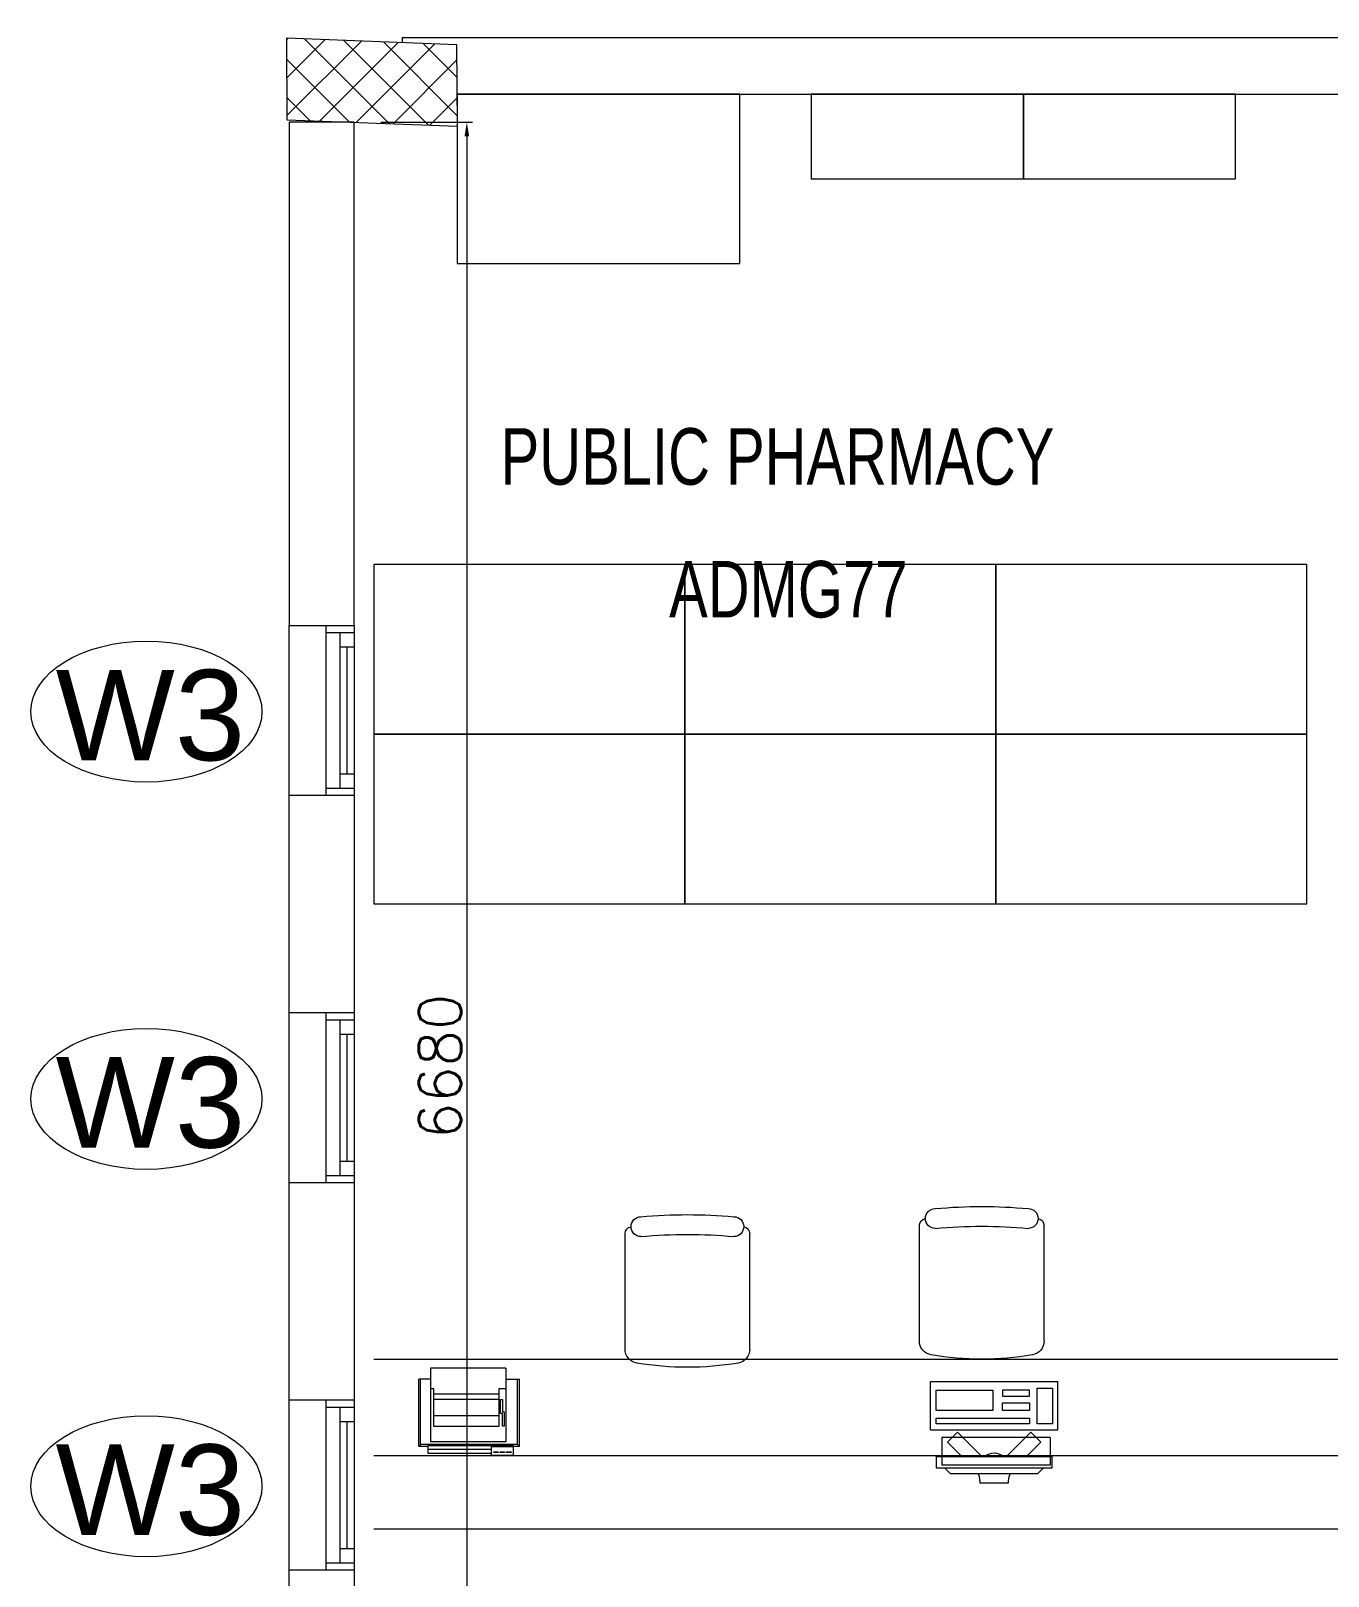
# Model space of a CAD drawing. Header units: millimetres. Extents: x -2143172 to 5255, y -610845 to 279739.
# Drawn here: x -1184647 to -1180059, y -578160 to -572695 of the extents above; entities that cross this region are included whole.
import ezdxf

# ---------------------------------------------------------------- set-up
doc = ezdxf.new("R2010")
doc.units = ezdxf.units.MM
doc.header["$LTSCALE"] = 30
doc.linetypes.add('HIDDEN', pattern=[9.525, 6.35, -3.175])
doc.layers.get('0').update_dxf_attribs({"lineweight": 5})
doc.layers.get('Defpoints').update_dxf_attribs({"lineweight": 5})
for name, color, linetype, lineweight in [('72_EGR_BASE_TEXT', 7, 'Continuous', 5), ('Al Window tag', 5, 'Continuous', 5), ('Aluminum', 7, 'Continuous', 5), ('C-HYDR-CTCH', 6, 'Continuous', 5), ('dims.', 152, 'Continuous', 5), ('Hatch', 252, 'Continuous', 5), ('LOADING', 163, 'Continuous', 5), ('Structure', 20, 'Continuous', 5), ('Walls', 32, 'Continuous', 5)]:
    doc.layers.add(name, color=color, linetype=linetype, lineweight=lineweight)
doc.styles.add('SIMPLEX', font='SIMPLEX.shx', dxfattribs={"height": 150})
doc.styles.add('TTLB-A0-JeddahDP$0$swis721', font='swiss.ttf')
doc.styles.add('X3G_ENTITY_258862', font='swisscl.ttf', dxfattribs={"height": 200})
doc.styles.add('X3G_ENTITY_9ECA', font='swisscl.ttf', dxfattribs={"height": 0.2})
doc.dimstyles.new('Buk', dxfattribs={"dimtxt": 150, "dimasz": 50, "dimexe": 20, "dimexo": 25, "dimgap": 20, "dimtad": 1, "dimdec": 0, "dimrnd": 5, "dimdsep": 46, "dimtxsty": 'SIMPLEX', "dimcen": 0, "dimdle": 20, "dimclrd": 256, "dimclre": 256, "dimclrt": 256, "dimadec": 0, "dimazin": 0, "dimtfac": 0.0075, "dimtdec": 0, "dimtmove": 1, "dimatfit": 2, "dimldrblk": 'ARCHTICK', "dimfxl": 1, "dimtolj": 1, "dimtzin": 0, "dimlwd": -1, "dimlwe": -1, "dimarcsym": 0})

# ---------------------------------------------------------------- blocks, each defined once
blk = doc.blocks.new('*D536')
at = {"layer": 'Defpoints', "color": 0, "transparency": 16777216}
for p in [(-1183434, -573018.1), (-1183434, -579697.3), (-1183105.3, -579697.3)]:
    blk.add_point(p, dxfattribs=at)
at = {"layer": 'dims.', "linetype": 'Continuous', "transparency": 16777216}
for p, q in [((-1183409, -573018.1), (-1183085.3, -573018.1)), ((-1183409, -579697.3), (-1183085.3, -579697.3))]:
    blk.add_line(p, q, dxfattribs=at)
at = {"layer": 'dims.', "transparency": 16777216}
blk.add_line((-1183105.3, -573068.1), (-1183105.3, -579647.3), dxfattribs=at)
for points in [[(-1183113.6, -573068.1), (-1183097, -573068.1), (-1183105.3, -573018.1)], [(-1183113.6, -579647.3), (-1183097, -579647.3), (-1183105.3, -579697.3)]]:
    blk.add_solid(points, dxfattribs=at)
at = {"layer": 'dims.', "transparency": 16777216, "insert": (-1183200.3, -576357.7), "char_height": 150, "attachment_point": 5, "rotation": 90, "style": 'SIMPLEX'}
blk.add_mtext('\\A1;6680', dxfattribs=at)
blk = doc.blocks.new('_ArchTick')
at = {"color": 0, "linetype": 'ByBlock', "const_width": 0.15}
blk.add_lwpolyline([(-0.5, -0.5), (0.5, 0.5)], dxfattribs=at)
blk = doc.blocks.new('A$C47696aed')
at = {"layer": 'Hatch'}
h = blk.add_hatch(dxfattribs=at)
h.set_pattern_fill('ANSI37', color=256, scale=30)
h.paths.add_polyline_path([(50952.7, 21917.9), (50348.7, 21909.7), (50352.6, 21621.3), (50956.6, 21629.5)])
h.paths.add_polyline_path([(43791.9, 21910.1), (43208.4, 21904.7), (43188.5, 21613.3), (43772, 21618.7)])
h.paths.add_polyline_path([(29414.9, 21902.8), (28815.8, 21898.7), (28810.1, 21605.6), (29409.2, 21609.7)])
h.paths.add_polyline_path([(36600.2, 21904.9), (35999, 21897.4), (35990.7, 21611.8), (36591.9, 21619.3)])
h.paths.add_polyline_path([(22195.7, 21912), (21589.3, 21890.2), (21603.8, 21597.6), (22210.2, 21619.5)])
h.paths.add_polyline_path([(15459.1, 21901.7), (14237.2, 21925.6), (14230.7, 21629.5), (15452.7, 21605.5)])
h.paths.add_polyline_path([(15473.2, 14701.6), (14258.2, 14685.8), (14244.7, 14393.4), (15459.7, 14409.1)])
h.paths.add_polyline_path([(15447.1, 7508.4), (14244, 7492.4), (14238.3, 7199.4), (15441.4, 7215.3)])
h.paths.add_polyline_path([(15465.6, 309.7), (14269, 298.3), (14271.8, 3.8), (15468.5, 15.2)])
h.paths.add_polyline_path([(7830.6, 311.8), (7227.1, 308.1), (7237.7, 22.6), (7841.3, 26.3)])
h.paths.add_polyline_path([(7815.2, 7509.8), (7218.4, 7511.4), (7218.2, 7210.2), (7815.1, 7208.6)])
h.paths.add_polyline_path([(7825.1, 14699.4), (7205.8, 14700.6), (7195.2, 14397.6), (7814.5, 14396.4)])
h.paths.add_polyline_path([(7801.7, 21878.7), (7201.1, 21893.2), (7197.5, 21603.6), (7798.1, 21589.1)])
h.paths.add_polyline_path([(602.6, 21876.9), (0, 21899.6), (1.9, 21611.2), (604.5, 21588.5)])
h.paths.add_polyline_path([(610.4, 7498.6), (8.3, 7491.6), (11.7, 7200), (613.7, 7206.9)])
h.paths.add_polyline_path([(627.9, 303.9), (29.5, 302.9), (34.3, 2.3), (632.7, 3.3)])
h.paths.add_polyline_path([(22214.6, 317.2), (21608.9, 304.3), (21614.6, 3.1), (22220.3, 16)])
h.paths.add_polyline_path([(22208.1, 7509.7), (21613.7, 7492.1), (21615.8, 7195.5), (22210.2, 7213.1)])
h.paths.add_polyline_path([(22199.3, 14717.7), (21600.4, 14710), (21604.4, 14409.9), (22203.4, 14417.6)])
h.paths.add_polyline_path([(29399.7, 14702.4), (28797.7, 14707.1), (28802, 14415), (29403.9, 14410.3)])
h.paths.add_polyline_path([(29403.4, 7519.8), (28799.6, 7502.2), (28813, 7202.1), (29413.1, 7223.2)])
h.paths.add_polyline_path([(29419.5, 303.8), (28815.7, 310.4), (28813.3, 24.7), (29417.2, 18.1)])
h.paths.add_polyline_path([(36618, 314.2), (36020.7, 299.7), (36029.7, 0), (36627, 14.6)])
h.paths.add_polyline_path([(36610.7, 7502.6), (36009.5, 7504.5), (36010.6, 7207.3), (36611.9, 7205.4)])
h.paths.add_polyline_path([(36574.3, 14706.4), (35993.4, 14711.1), (36013.1, 14421.3), (36594, 14416.6)])
h.paths.add_polyline_path([(43777.6, 14705.7), (43180, 14719.4), (43182, 14427.5), (43779.6, 14413.8)])
h.paths.add_polyline_path([(43778.6, 7507.1), (43210.2, 7499.5), (43212, 7205.4), (43780.5, 7213)])
h.paths.add_polyline_path([(43815.7, 310), (43210.4, 307.3), (43211.8, 2.8), (43817, 5.4)])
h.paths.add_polyline_path([(50989.9, 309.5), (50401.9, 325.5), (50388.7, 18.3), (50976.7, 2.3)])
h.paths.add_polyline_path([(50974.1, 7508.9), (50370.9, 7510), (50368.9, 7213.4), (50972.2, 7212.3)])
at = {"layer": 'C-HYDR-CTCH', "color": 4, "flags": 128}
blk.add_lwpolyline([(1.9, 21611.2), (604.5, 21588.5), (602.6, 21876.9), (0, 21899.6), (1.9, 21611.2)], dxfattribs=at)
blk = doc.blocks.new('A$C35C12A28')
at = {"layer": 'Al Window tag'}
blk.add_ellipse((-504.6, -4.5, -0.1), major_axis=(408.6, 0), ratio=0.610025, dxfattribs=at)
at = {"layer": 'Al Window tag', "insert": (-826, 143.3, -0.1), "char_height": 320, "attachment_point": 1, "style": 'TTLB-A0-JeddahDP$0$swis721'}
blk.add_mtext_dynamic_manual_height_columns('W3', width=1569.457, gutter_width=9406.5, heights=[480.3], dxfattribs=at)
blk = doc.blocks.new('GF21021-P')
for p, q in [((-0.2207, 0.4756), (-0.2207, 0.0675)), ((0.2205, 0.4756), (0.2205, 0.0675))]:
    blk.add_line(p, q)
for centre, radius, start, end in [((-0.1707, 0.4756), 0.05, 99.6329, 180), ((-0.0001, -0.5295), 1.0695, 80.3671, 99.6329), ((0.1705, 0.4756), 0.05, 0, 80.3671), ((-0.1957, 0.0675), 0.025, 180, 261.4721), ((-0.1643, 0.0425), 0.0351, 90, 270), ((0, 1.8467), 1.7767, 264.6946, 275.3053), ((0.1641, 0.0425), 0.0351, 270, 90), ((0.1955, 0.0675), 0.025, 278.5279, 0), ((0, 1.8314), 1.8314, 264.8532, 275.147)]:
    blk.add_arc(centre, radius, start, end)
blk = doc.blocks.new('ITPPLT2C-P')
at = {"color": 0}
for p, q in [((0, 0), (0, -0.2262)), ((0.0252, 0), (0, 0)), ((0.0139, 0), (0.0139, -0.2262)), ((0.0252, 0), (0.0139, 0)), ((0.0229, 0.0318), (0.2618, 0.0318)), ((0.0304, 0.0256), (0.0229, 0.0318)), ((0.0229, 0), (0.0229, 0.0318)), ((0.0252, -0.2262), (0.0252, 0)), ((0.0304, -0.3182), (0.0304, 0.0256)), ((0.0304, 0.0256), (0.2618, 0.0256)), ((0.2618, -0.0096), (0.2618, 0.0318)), ((0.0401, -0.2769), (0.0401, -0.0096)), ((0.3, -0.0096), (0.0401, -0.0096)), ((0.0939, -0.2515), (0.0939, -0.0222)), ((0.0939, -0.0222), (0.2274, -0.0222)), ((0.1321, -0.2515), (0.1321, -0.0222)), ((0.1894, -0.2515), (0.1894, -0.0222)), ((0.2082, -0.2515), (0.2082, -0.0222)), ((0.2274, -0.0222), (0.2274, -0.0096)), ((0.3, -0.2769), (0.3, -0.0096)), ((-0.0091, -0.2262), (0.0267, -0.2262)), ((-0.0091, -0.3023), (-0.0091, -0.2262)), ((-0.0087, -0.2262), (0.0236, -0.2262)), ((-0.0087, -0.3023), (-0.0087, -0.2262)), ((0, -0.2262), (0.0252, -0.2262)), ((0.0023, -0.2495), (0.0023, -0.2334)), ((0.0023, -0.2334), (0.0045, -0.2334)), ((0.0045, -0.2495), (0.0023, -0.2495)), ((0.0023, -0.2721), (0.0023, -0.2562)), ((0.0023, -0.2562), (0.0045, -0.2562)), ((0.0045, -0.2721), (0.0023, -0.2721)), ((0.0045, -0.2334), (0.0045, -0.2495)), ((0.0045, -0.2562), (0.0045, -0.2721)), ((0.0139, -0.2262), (0.0252, -0.2262)), ((0.0236, -0.2262), (0.0236, -0.3023)), ((0.0267, -0.2262), (0.0267, -0.3023)), ((0.2274, -0.2515), (0.0939, -0.2515)), ((0.0947, -0.2701), (0.0947, -0.2641)), ((0.0947, -0.2641), (0.1395, -0.2641)), ((0.1457, -0.2701), (0.0947, -0.2701)), ((0.1395, -0.2575), (0.19, -0.2575)), ((0.1395, -0.2641), (0.1395, -0.2575)), ((0.19, -0.2641), (0.1457, -0.2641)), ((0.1457, -0.2641), (0.1457, -0.2701)), ((0.19, -0.2575), (0.19, -0.2641)), ((0.2274, -0.2769), (0.2274, -0.2515)), ((0.0267, -0.3023), (-0.0091, -0.3023)), ((0.0236, -0.3023), (-0.0087, -0.3023)), ((0.0023, -0.295), (0.0023, -0.2793)), ((0.0023, -0.2793), (0.0045, -0.2793)), ((0.0045, -0.295), (0.0023, -0.295)), ((0.0045, -0.2793), (0.0045, -0.295)), ((0.0229, -0.3246), (0.0229, -0.3023)), ((0.0304, -0.3182), (0.0229, -0.3246)), ((0.0229, -0.3246), (0.2618, -0.3246)), ((0.0304, -0.3182), (0.2618, -0.3182)), ((0.3, -0.2769), (0.0401, -0.2769)), ((0.2618, -0.2769), (0.2618, -0.3246))]:
    blk.add_line(p, q, dxfattribs=at)
blk = doc.blocks.new('ITCWLS1-P')
for p, q in [((-0.17, 0.45), (-0.17, 0)), ((-0.17, 0.45), (0, 0.45)), ((0, 0.45), (0, 0)), ((-0.3251, 0.38, 0), (-0.3051, 0.4, 0)), ((-0.2651, 0.43, 0), (-0.3051, 0.43, 0)), ((-0.3051, 0.43, 0), (-0.3051, 0.02, 0)), ((-0.2651, 0.43, 0), (-0.2651, 0.02, 0)), ((-0.1496, 0.4305), (-0.1291, 0.4305)), ((-0.1291, 0.4305), (-0.1291, 0.4089)), ((-0.3251, 0.38, 0), (-0.3251, 0.07, 0)), ((-0.3251, 0.07, 0), (-0.3051, 0.05, 0)), ((-0.3051, 0.02, 0), (-0.2651, 0.02, 0)), ((-0.17, 0), (0, 0))]:
    blk.add_line(p, q)
at = {"color": 8, "linetype": 'HIDDEN'}
for p, q in [((-0.197, 0.4094), (-0.295, 0.4094)), ((-0.295, 0.0264), (-0.295, 0.4094)), ((-0.197, 0.0264), (-0.197, 0.4094)), ((-0.197, 0.0264), (-0.295, 0.0264))]:
    blk.add_line(p, q, dxfattribs=at)
at = {"color": 1, "extrusion": (2.48281e-10, 3.18408e-10, -1)}
for p, q in [((-0.2651, 0.3395), (-0.2144, 0.3902)), ((-0.1791, 0.3548), (-0.2144, 0.3902)), ((-0.2651, 0.2688), (-0.1791, 0.3548))]:
    blk.add_line(p, q, dxfattribs=at)
at = {"color": 1}
for p, q in [((-0.3503, 0.275), (-0.3596, 0.275)), ((-0.3596, 0.175), (-0.3596, 0.275)), ((-0.3503, 0.175), (-0.3596, 0.175))]:
    blk.add_line(p, q, dxfattribs=at)
at = {"color": 1, "extrusion": (2.48281e-10, -3.18408e-10, -1)}
for p, q in [((-0.2651, 0.1812), (-0.1791, 0.0952)), ((-0.2651, 0.1105), (-0.2144, 0.0598)), ((-0.1791, 0.0952), (-0.2144, 0.0598))]:
    blk.add_line(p, q, dxfattribs=at)
blk.add_lwpolyline([(-0.1291, 0.4089), (-0.1291, 0.1), (-0.1496, 0.1), (-0.1496, 0.4305)])
for points in [[(-0.1019, 0.4305), (-0.0304, 0.4305), (-0.0304, 0.2294), (-0.1019, 0.2294)], [(-0.1019, 0.1954), (-0.0747, 0.1954), (-0.0747, 0.1), (-0.1019, 0.1)], [(-0.0304, 0.1954), (-0.0508, 0.1954), (-0.0508, 0.1), (-0.0304, 0.1)], [(-0.1496, 0.0727), (-0.0236, 0.0727), (-0.0236, 0.0182), (-0.1496, 0.0182)]]:
    blk.add_lwpolyline(points, close=True)
at = {"color": 250, "linetype": 'Continuous'}
for points in [[(-0.1496, 0.1), (-0.1496, 0.1), (-0.1496, 0.1), (-0.1496, 0.1), (-0.1496, 0.1), (-0.1496, 0.1), (-0.1496, 0.1), (-0.1496, 0.1), (-0.1496, 0.1)], [(-0.1496, 0.1), (-0.1496, 0.1), (-0.1496, 0.1), (-0.1496, 0.1), (-0.1496, 0.1), (-0.1496, 0.1), (-0.1496, 0.1), (-0.1496, 0.1), (-0.1496, 0.1), (-0.1496, 0.1), (-0.1496, 0.1), (-0.1496, 0.1), (-0.1496, 0.1), (-0.1496, 0.1), (-0.1496, 0.1), (-0.1496, 0.1), (-0.1496, 0.1), (-0.1496, 0.1)], [(-0.1496, 0.1), (-0.1496, 0.1), (-0.1496, 0.1), (-0.1496, 0.1), (-0.1496, 0.1), (-0.1496, 0.1), (-0.1496, 0.1), (-0.1496, 0.1), (-0.1496, 0.1), (-0.1496, 0.1)], [(-0.1496, 0.1), (-0.1496, 0.1), (-0.1496, 0.1), (-0.1496, 0.1), (-0.1496, 0.1), (-0.1496, 0.1), (-0.1496, 0.1)], [(-0.1496, 0.1), (-0.1496, 0.1), (-0.1496, 0.1), (-0.1496, 0.1), (-0.1496, 0.1), (-0.1496, 0.1), (-0.1496, 0.1), (-0.1496, 0.1), (-0.1496, 0.1), (-0.1496, 0.1)], [(-0.1496, 0.1), (-0.1496, 0.1), (-0.1496, 0.1), (-0.1496, 0.1), (-0.1496, 0.1), (-0.1496, 0.1), (-0.1496, 0.1), (-0.1496, 0.1), (-0.1496, 0.1), (-0.1496, 0.1), (-0.1496, 0.1), (-0.1496, 0.1), (-0.1496, 0.1), (-0.1496, 0.1), (-0.1496, 0.1)], [(-0.1496, 0.1), (-0.1496, 0.1), (-0.1496, 0.1), (-0.1496, 0.1), (-0.1496, 0.1), (-0.1496, 0.1), (-0.1496, 0.1), (-0.1496, 0.1), (-0.1496, 0.1), (-0.1496, 0.1)], [(-0.1496, 0.1), (-0.1496, 0.1), (-0.1496, 0.1), (-0.1496, 0.1), (-0.1496, 0.1), (-0.1496, 0.1), (-0.1496, 0.1), (-0.1496, 0.1), (-0.1496, 0.1), (-0.1496, 0.1)], [(-0.1496, 0.1), (-0.1496, 0.1), (-0.1496, 0.1), (-0.1496, 0.1), (-0.1496, 0.1), (-0.1496, 0.1), (-0.1496, 0.1), (-0.1496, 0.1), (-0.1496, 0.1), (-0.1496, 0.1), (-0.1496, 0.1), (-0.1496, 0.1), (-0.1496, 0.1), (-0.1496, 0.1), (-0.1496, 0.1), (-0.1496, 0.1), (-0.1496, 0.1), (-0.1496, 0.1), (-0.1496, 0.1), (-0.1496, 0.1), (-0.1496, 0.1), (-0.1496, 0.1), (-0.1496, 0.1), (-0.1496, 0.1), (-0.1496, 0.1), (-0.1496, 0.1), (-0.1496, 0.1), (-0.1496, 0.1), (-0.1496, 0.1), (-0.1496, 0.1), (-0.1496, 0.1), (-0.1496, 0.1), (-0.1496, 0.1), (-0.1496, 0.1), (-0.1496, 0.1), (-0.1496, 0.1), (-0.1496, 0.1), (-0.1496, 0.1), (-0.1496, 0.1), (-0.1496, 0.1), (-0.1496, 0.1), (-0.1496, 0.1), (-0.1496, 0.1), (-0.1496, 0.1), (-0.1496, 0.1), (-0.1496, 0.1), (-0.1496, 0.1), (-0.1496, 0.1), (-0.1496, 0.1), (-0.1496, 0.1), (-0.1496, 0.1), (-0.1496, 0.1), (-0.1496, 0.1), (-0.1496, 0.1)], [(-0.1496, 0.1), (-0.1496, 0.1), (-0.1496, 0.1), (-0.1496, 0.1), (-0.1496, 0.1), (-0.1496, 0.1), (-0.1496, 0.1), (-0.1496, 0.1), (-0.1496, 0.1), (-0.1496, 0.1), (-0.1496, 0.1), (-0.1496, 0.1), (-0.1496, 0.1), (-0.1496, 0.1), (-0.1496, 0.1), (-0.1496, 0.1), (-0.1496, 0.1), (-0.1496, 0.1), (-0.1496, 0.1), (-0.1496, 0.1), (-0.1496, 0.1), (-0.1496, 0.1), (-0.1496, 0.1), (-0.1496, 0.1), (-0.1496, 0.1), (-0.1496, 0.1), (-0.1496, 0.1), (-0.1496, 0.1), (-0.1496, 0.1), (-0.1496, 0.1), (-0.1496, 0.1), (-0.1496, 0.1), (-0.1496, 0.1), (-0.1496, 0.1), (-0.1496, 0.1), (-0.1496, 0.1), (-0.1496, 0.1), (-0.1496, 0.1), (-0.1496, 0.1), (-0.1496, 0.1), (-0.1496, 0.1), (-0.1496, 0.1), (-0.1496, 0.1), (-0.1496, 0.1), (-0.1496, 0.1), (-0.1496, 0.1), (-0.1496, 0.1), (-0.1496, 0.1), (-0.1496, 0.1), (-0.1496, 0.1), (-0.1496, 0.1), (-0.1496, 0.1), (-0.1496, 0.1), (-0.1496, 0.1), (-0.1496, 0.1), (-0.1496, 0.1), (-0.1496, 0.1), (-0.1496, 0.1), (-0.1496, 0.1), (-0.1496, 0.1), (-0.1496, 0.1), (-0.1496, 0.1), (-0.1496, 0.1), (-0.1496, 0.1), (-0.1496, 0.1), (-0.1496, 0.1), (-0.1496, 0.1), (-0.1496, 0.1), (-0.1496, 0.1), (-0.1496, 0.1), (-0.1496, 0.1), (-0.1496, 0.1), (-0.1496, 0.1), (-0.1496, 0.1), (-0.1496, 0.1), (-0.1496, 0.1), (-0.1496, 0.1), (-0.1496, 0.1), (-0.1496, 0.1), (-0.1496, 0.1), (-0.1496, 0.1), (-0.1496, 0.1), (-0.1496, 0.1), (-0.1496, 0.1), (-0.1496, 0.1), (-0.1496, 0.1), (-0.1496, 0.1), (-0.1496, 0.1), (-0.1496, 0.1)], [(-0.1496, 0.1), (-0.1496, 0.1), (-0.1496, 0.1), (-0.1496, 0.1), (-0.1496, 0.1), (-0.1496, 0.1), (-0.1496, 0.1), (-0.1496, 0.1), (-0.1496, 0.1), (-0.1496, 0.1), (-0.1496, 0.1), (-0.1496, 0.1)], [(-0.1496, 0.1), (-0.1496, 0.1), (-0.1496, 0.1), (-0.1496, 0.1), (-0.1496, 0.1), (-0.1496, 0.1), (-0.1496, 0.1)], [(-0.1496, 0.1), (-0.1496, 0.1), (-0.1496, 0.1), (-0.1496, 0.1), (-0.1496, 0.1), (-0.1496, 0.1), (-0.1496, 0.1), (-0.1496, 0.1), (-0.1496, 0.1), (-0.1496, 0.1), (-0.1496, 0.1), (-0.1496, 0.1), (-0.1496, 0.1), (-0.1496, 0.1), (-0.1496, 0.1), (-0.1496, 0.1), (-0.1496, 0.1)], [(-0.1496, 0.1), (-0.1496, 0.1), (-0.1496, 0.1), (-0.1496, 0.1), (-0.1496, 0.1), (-0.1496, 0.1), (-0.1496, 0.1), (-0.1496, 0.1), (-0.1496, 0.1), (-0.1496, 0.1), (-0.1496, 0.1), (-0.1496, 0.1), (-0.1496, 0.1), (-0.1496, 0.1), (-0.1496, 0.1), (-0.1496, 0.1), (-0.1496, 0.1), (-0.1496, 0.1), (-0.1496, 0.1), (-0.1496, 0.1), (-0.1496, 0.1), (-0.1496, 0.1), (-0.1496, 0.1), (-0.1496, 0.1), (-0.1496, 0.1), (-0.1496, 0.1), (-0.1496, 0.1), (-0.1496, 0.1), (-0.1496, 0.1), (-0.1496, 0.1), (-0.1496, 0.1), (-0.1496, 0.1), (-0.1496, 0.1), (-0.1496, 0.1), (-0.1496, 0.1), (-0.1496, 0.1), (-0.1496, 0.1), (-0.1496, 0.1), (-0.1496, 0.1), (-0.1496, 0.1), (-0.1496, 0.1), (-0.1496, 0.1), (-0.1496, 0.1), (-0.1496, 0.1), (-0.1496, 0.1), (-0.1496, 0.1), (-0.1496, 0.1), (-0.1496, 0.1), (-0.1496, 0.1), (-0.1496, 0.1), (-0.1496, 0.1), (-0.1496, 0.1), (-0.1496, 0.1), (-0.1496, 0.1), (-0.1496, 0.1), (-0.1496, 0.1), (-0.1496, 0.1), (-0.1496, 0.1), (-0.1496, 0.1), (-0.1496, 0.1), (-0.1496, 0.1), (-0.1496, 0.1), (-0.1496, 0.1), (-0.1496, 0.1), (-0.1496, 0.1), (-0.1496, 0.1), (-0.1496, 0.1), (-0.1496, 0.1), (-0.1496, 0.1), (-0.1496, 0.1), (-0.1496, 0.1), (-0.1496, 0.1), (-0.1496, 0.1), (-0.1496, 0.1), (-0.1496, 0.1), (-0.1496, 0.1), (-0.1496, 0.1), (-0.1496, 0.1), (-0.1496, 0.1), (-0.1496, 0.1), (-0.1496, 0.1), (-0.1496, 0.1), (-0.1496, 0.1), (-0.1496, 0.1), (-0.1496, 0.1), (-0.1496, 0.1), (-0.1496, 0.1), (-0.1496, 0.1), (-0.1496, 0.1), (-0.1496, 0.1), (-0.1496, 0.1), (-0.1496, 0.1), (-0.1496, 0.1), (-0.1496, 0.1), (-0.1496, 0.1), (-0.1496, 0.1), (-0.1496, 0.1), (-0.1496, 0.1), (-0.1496, 0.1), (-0.1496, 0.1), (-0.1496, 0.1), (-0.1496, 0.1), (-0.1496, 0.1), (-0.1496, 0.1), (-0.1496, 0.1), (-0.1496, 0.1), (-0.1496, 0.1), (-0.1496, 0.1), (-0.1496, 0.1), (-0.1496, 0.1), (-0.1496, 0.1)], [(-0.1496, 0.1), (-0.1496, 0.1), (-0.1496, 0.1), (-0.1496, 0.1), (-0.1496, 0.1), (-0.1496, 0.1), (-0.1496, 0.1), (-0.1496, 0.1)]]:
    blk.add_lwpolyline(points, dxfattribs=at)
for points in [[(-0.1496, 0.1), (-0.1496, 0.1), (-0.1496, 0.1), (-0.1496, 0.1), (-0.1496, 0.1), (-0.1496, 0.1), (-0.1496, 0.1), (-0.1496, 0.1), (-0.1496, 0.1), (-0.1496, 0.1), (-0.1496, 0.1), (-0.1496, 0.1), (-0.1496, 0.1), (-0.1496, 0.1), (-0.1496, 0.1), (-0.1496, 0.1), (-0.1496, 0.1), (-0.1496, 0.1), (-0.1496, 0.1), (-0.1496, 0.1), (-0.1496, 0.1), (-0.1496, 0.1), (-0.1496, 0.1), (-0.1496, 0.1), (-0.1496, 0.1), (-0.1496, 0.1), (-0.1496, 0.1), (-0.1496, 0.1), (-0.1496, 0.1), (-0.1496, 0.1), (-0.1496, 0.1), (-0.1496, 0.1), (-0.1496, 0.1), (-0.1496, 0.1), (-0.1496, 0.1), (-0.1496, 0.1), (-0.1496, 0.1), (-0.1496, 0.1), (-0.1496, 0.1), (-0.1496, 0.1), (-0.1496, 0.1), (-0.1496, 0.1), (-0.1496, 0.1), (-0.1496, 0.1), (-0.1496, 0.1), (-0.1496, 0.1), (-0.1496, 0.1), (-0.1496, 0.1), (-0.1496, 0.1), (-0.1496, 0.1), (-0.1496, 0.1), (-0.1496, 0.1), (-0.1496, 0.1), (-0.1496, 0.1), (-0.1496, 0.1), (-0.1496, 0.1), (-0.1496, 0.1), (-0.1496, 0.1), (-0.1496, 0.1), (-0.1496, 0.1), (-0.1496, 0.1), (-0.1496, 0.1), (-0.1496, 0.1), (-0.1496, 0.1), (-0.1496, 0.1), (-0.1496, 0.1), (-0.1496, 0.1), (-0.1496, 0.1), (-0.1496, 0.1), (-0.1496, 0.1), (-0.1496, 0.1), (-0.1496, 0.1), (-0.1496, 0.1), (-0.1496, 0.1), (-0.1496, 0.1), (-0.1496, 0.1), (-0.1496, 0.1), (-0.1496, 0.1), (-0.1496, 0.1), (-0.1496, 0.1), (-0.1496, 0.1), (-0.1496, 0.1), (-0.1496, 0.1), (-0.1496, 0.1), (-0.1496, 0.1), (-0.1496, 0.1), (-0.1496, 0.1), (-0.1496, 0.1), (-0.1496, 0.1), (-0.1496, 0.1), (-0.1496, 0.1), (-0.1496, 0.1), (-0.1496, 0.1), (-0.1496, 0.1), (-0.1496, 0.1), (-0.1496, 0.1), (-0.1496, 0.1), (-0.1496, 0.1), (-0.1496, 0.1), (-0.1496, 0.1), (-0.1496, 0.1), (-0.1496, 0.1), (-0.1496, 0.1), (-0.1496, 0.1), (-0.1496, 0.1), (-0.1496, 0.1), (-0.1496, 0.1), (-0.1496, 0.1), (-0.1496, 0.1), (-0.1496, 0.1), (-0.1496, 0.1), (-0.1496, 0.1), (-0.1496, 0.1), (-0.1496, 0.1), (-0.1496, 0.1), (-0.1496, 0.1), (-0.1496, 0.1), (-0.1496, 0.1), (-0.1496, 0.1), (-0.1496, 0.1), (-0.1496, 0.1), (-0.1496, 0.1), (-0.1496, 0.1), (-0.1496, 0.1), (-0.1496, 0.1), (-0.1496, 0.1), (-0.1496, 0.1), (-0.1496, 0.1), (-0.1496, 0.1), (-0.1496, 0.1), (-0.1496, 0.1), (-0.1496, 0.1), (-0.1496, 0.1), (-0.1496, 0.1), (-0.1496, 0.1), (-0.1496, 0.1), (-0.1496, 0.1), (-0.1496, 0.1), (-0.1496, 0.1), (-0.1496, 0.1), (-0.1496, 0.1), (-0.1496, 0.1), (-0.1496, 0.1), (-0.1496, 0.1), (-0.1496, 0.1), (-0.1496, 0.1), (-0.1496, 0.1), (-0.1496, 0.1), (-0.1496, 0.1), (-0.1496, 0.1), (-0.1496, 0.1), (-0.1496, 0.1), (-0.1496, 0.1), (-0.1496, 0.1), (-0.1496, 0.1), (-0.1496, 0.1), (-0.1496, 0.1), (-0.1496, 0.1), (-0.1496, 0.1), (-0.1496, 0.1), (-0.1496, 0.1), (-0.1496, 0.1), (-0.1496, 0.1), (-0.1496, 0.1), (-0.1496, 0.1), (-0.1496, 0.1), (-0.1496, 0.1), (-0.1496, 0.1), (-0.1496, 0.1), (-0.1496, 0.1), (-0.1496, 0.1), (-0.1496, 0.1), (-0.1496, 0.1), (-0.1496, 0.1), (-0.1496, 0.1), (-0.1496, 0.1), (-0.1496, 0.1), (-0.1496, 0.1), (-0.1496, 0.1), (-0.1496, 0.1), (-0.1496, 0.1), (-0.1496, 0.1), (-0.1496, 0.1), (-0.1496, 0.1), (-0.1496, 0.1), (-0.1496, 0.1), (-0.1496, 0.1), (-0.1496, 0.1), (-0.1496, 0.1), (-0.1496, 0.1), (-0.1496, 0.1), (-0.1496, 0.1), (-0.1496, 0.1), (-0.1496, 0.1), (-0.1496, 0.1), (-0.1496, 0.1), (-0.1496, 0.1), (-0.1496, 0.1), (-0.1496, 0.1), (-0.1496, 0.1), (-0.1496, 0.1), (-0.1496, 0.1), (-0.1496, 0.1), (-0.1496, 0.1), (-0.1496, 0.1), (-0.1496, 0.1), (-0.1496, 0.1), (-0.1496, 0.1), (-0.1496, 0.1), (-0.1496, 0.1), (-0.1496, 0.1), (-0.1496, 0.1), (-0.1496, 0.1), (-0.1496, 0.1), (-0.1496, 0.1), (-0.1496, 0.1), (-0.1496, 0.1), (-0.1496, 0.1), (-0.1496, 0.1), (-0.1496, 0.1), (-0.1496, 0.1), (-0.1496, 0.1), (-0.1496, 0.1), (-0.1496, 0.1), (-0.1496, 0.1), (-0.1496, 0.1), (-0.1496, 0.1), (-0.1496, 0.1), (-0.1496, 0.1), (-0.1496, 0.1), (-0.1496, 0.1), (-0.1496, 0.1), (-0.1496, 0.1), (-0.1496, 0.1), (-0.1496, 0.1), (-0.1496, 0.1), (-0.1496, 0.1), (-0.1496, 0.1), (-0.1496, 0.1), (-0.1496, 0.1), (-0.1496, 0.1), (-0.1496, 0.1), (-0.1496, 0.1), (-0.1496, 0.1), (-0.1496, 0.1), (-0.1496, 0.1), (-0.1496, 0.1), (-0.1496, 0.1), (-0.1496, 0.1), (-0.1496, 0.1), (-0.1496, 0.1), (-0.1496, 0.1), (-0.1496, 0.1), (-0.1496, 0.1), (-0.1496, 0.1), (-0.1496, 0.1), (-0.1496, 0.1), (-0.1496, 0.1), (-0.1496, 0.1), (-0.1496, 0.1), (-0.1496, 0.1), (-0.1496, 0.1), (-0.1496, 0.1), (-0.1496, 0.1), (-0.1496, 0.1), (-0.1496, 0.1), (-0.1496, 0.1), (-0.1496, 0.1), (-0.1496, 0.1), (-0.1496, 0.1), (-0.1496, 0.1), (-0.1496, 0.1), (-0.1496, 0.1), (-0.1496, 0.1), (-0.1496, 0.1), (-0.1496, 0.1), (-0.1496, 0.1)], [(-0.1496, 0.1), (-0.1496, 0.1), (-0.1496, 0.1), (-0.1496, 0.1), (-0.1496, 0.1), (-0.1496, 0.1), (-0.1496, 0.1), (-0.1496, 0.1), (-0.1496, 0.1), (-0.1496, 0.1), (-0.1496, 0.1), (-0.1496, 0.1), (-0.1496, 0.1), (-0.1496, 0.1), (-0.1496, 0.1), (-0.1496, 0.1), (-0.1496, 0.1), (-0.1496, 0.1), (-0.1496, 0.1), (-0.1496, 0.1), (-0.1496, 0.1), (-0.1496, 0.1), (-0.1496, 0.1), (-0.1496, 0.1), (-0.1496, 0.1), (-0.1496, 0.1), (-0.1496, 0.1), (-0.1496, 0.1), (-0.1496, 0.1), (-0.1496, 0.1), (-0.1496, 0.1), (-0.1496, 0.1), (-0.1496, 0.1), (-0.1496, 0.1), (-0.1496, 0.1), (-0.1496, 0.1), (-0.1496, 0.1), (-0.1496, 0.1), (-0.1496, 0.1), (-0.1496, 0.1), (-0.1496, 0.1), (-0.1496, 0.1), (-0.1496, 0.1), (-0.1496, 0.1), (-0.1496, 0.1), (-0.1496, 0.1), (-0.1496, 0.1), (-0.1496, 0.1), (-0.1496, 0.1), (-0.1496, 0.1), (-0.1496, 0.1), (-0.1496, 0.1), (-0.1496, 0.1), (-0.1496, 0.1), (-0.1496, 0.1), (-0.1496, 0.1), (-0.1496, 0.1), (-0.1496, 0.1), (-0.1496, 0.1), (-0.1496, 0.1), (-0.1496, 0.1), (-0.1496, 0.1), (-0.1496, 0.1), (-0.1496, 0.1), (-0.1496, 0.1), (-0.1496, 0.1), (-0.1496, 0.1), (-0.1496, 0.1), (-0.1496, 0.1), (-0.1496, 0.1), (-0.1496, 0.1), (-0.1496, 0.1), (-0.1496, 0.1), (-0.1496, 0.1), (-0.1496, 0.1), (-0.1496, 0.1), (-0.1496, 0.1), (-0.1496, 0.1), (-0.1496, 0.1), (-0.1496, 0.1), (-0.1496, 0.1), (-0.1496, 0.1), (-0.1496, 0.1), (-0.1496, 0.1), (-0.1496, 0.1), (-0.1496, 0.1), (-0.1496, 0.1), (-0.1496, 0.1), (-0.1496, 0.1), (-0.1496, 0.1), (-0.1496, 0.1), (-0.1496, 0.1), (-0.1496, 0.1), (-0.1496, 0.1), (-0.1496, 0.1), (-0.1496, 0.1), (-0.1496, 0.1), (-0.1496, 0.1), (-0.1496, 0.1), (-0.1496, 0.1), (-0.1496, 0.1), (-0.1496, 0.1), (-0.1496, 0.1), (-0.1496, 0.1), (-0.1496, 0.1), (-0.1496, 0.1), (-0.1496, 0.1), (-0.1496, 0.1), (-0.1496, 0.1), (-0.1496, 0.1), (-0.1496, 0.1), (-0.1496, 0.1), (-0.1496, 0.1), (-0.1496, 0.1), (-0.1496, 0.1), (-0.1496, 0.1), (-0.1496, 0.1), (-0.1496, 0.1), (-0.1496, 0.1), (-0.1496, 0.1), (-0.1496, 0.1), (-0.1496, 0.1), (-0.1496, 0.1), (-0.1496, 0.1), (-0.1496, 0.1), (-0.1496, 0.1), (-0.1496, 0.1), (-0.1496, 0.1), (-0.1496, 0.1), (-0.1496, 0.1), (-0.1496, 0.1), (-0.1496, 0.1), (-0.1496, 0.1), (-0.1496, 0.1), (-0.1496, 0.1), (-0.1496, 0.1), (-0.1496, 0.1), (-0.1496, 0.1), (-0.1496, 0.1), (-0.1496, 0.1), (-0.1496, 0.1), (-0.1496, 0.1), (-0.1496, 0.1), (-0.1496, 0.1), (-0.1496, 0.1), (-0.1496, 0.1), (-0.1496, 0.1), (-0.1496, 0.1), (-0.1496, 0.1), (-0.1496, 0.1), (-0.1496, 0.1), (-0.1496, 0.1), (-0.1496, 0.1), (-0.1496, 0.1), (-0.1496, 0.1), (-0.1496, 0.1), (-0.1496, 0.1), (-0.1496, 0.1), (-0.1496, 0.1), (-0.1496, 0.1), (-0.1496, 0.1), (-0.1496, 0.1), (-0.1496, 0.1), (-0.1496, 0.1), (-0.1496, 0.1), (-0.1496, 0.1), (-0.1496, 0.1), (-0.1496, 0.1), (-0.1496, 0.1), (-0.1496, 0.1), (-0.1496, 0.1), (-0.1496, 0.1), (-0.1496, 0.1), (-0.1496, 0.1), (-0.1496, 0.1), (-0.1496, 0.1), (-0.1496, 0.1), (-0.1496, 0.1), (-0.1496, 0.1), (-0.1496, 0.1), (-0.1496, 0.1), (-0.1496, 0.1), (-0.1496, 0.1), (-0.1496, 0.1), (-0.1496, 0.1), (-0.1496, 0.1), (-0.1496, 0.1), (-0.1496, 0.1), (-0.1496, 0.1), (-0.1496, 0.1), (-0.1496, 0.1), (-0.1496, 0.1), (-0.1496, 0.1), (-0.1496, 0.1), (-0.1496, 0.1), (-0.1496, 0.1), (-0.1496, 0.1), (-0.1496, 0.1), (-0.1496, 0.1), (-0.1496, 0.1), (-0.1496, 0.1), (-0.1496, 0.1), (-0.1496, 0.1), (-0.1496, 0.1), (-0.1496, 0.1), (-0.1496, 0.1), (-0.1496, 0.1), (-0.1496, 0.1), (-0.1496, 0.1), (-0.1496, 0.1), (-0.1496, 0.1), (-0.1496, 0.1), (-0.1496, 0.1), (-0.1496, 0.1)], [(-0.1496, 0.1), (-0.1496, 0.1), (-0.1496, 0.1), (-0.1496, 0.1), (-0.1496, 0.1), (-0.1496, 0.1), (-0.1496, 0.1), (-0.1496, 0.1), (-0.1496, 0.1), (-0.1496, 0.1), (-0.1496, 0.1), (-0.1496, 0.1), (-0.1496, 0.1), (-0.1496, 0.1), (-0.1496, 0.1), (-0.1496, 0.1), (-0.1496, 0.1), (-0.1496, 0.1), (-0.1496, 0.1), (-0.1496, 0.1), (-0.1496, 0.1), (-0.1496, 0.1), (-0.1496, 0.1), (-0.1496, 0.1), (-0.1496, 0.1), (-0.1496, 0.1), (-0.1496, 0.1), (-0.1496, 0.1), (-0.1496, 0.1), (-0.1496, 0.1), (-0.1496, 0.1), (-0.1496, 0.1), (-0.1496, 0.1), (-0.1496, 0.1), (-0.1496, 0.1), (-0.1496, 0.1), (-0.1496, 0.1), (-0.1496, 0.1), (-0.1496, 0.1), (-0.1496, 0.1), (-0.1496, 0.1), (-0.1496, 0.1), (-0.1496, 0.1), (-0.1496, 0.1), (-0.1496, 0.1), (-0.1496, 0.1), (-0.1496, 0.1), (-0.1496, 0.1), (-0.1496, 0.1), (-0.1496, 0.1), (-0.1496, 0.1), (-0.1496, 0.1), (-0.1496, 0.1), (-0.1496, 0.1), (-0.1496, 0.1), (-0.1496, 0.1), (-0.1496, 0.1), (-0.1496, 0.1), (-0.1496, 0.1), (-0.1496, 0.1), (-0.1496, 0.1), (-0.1496, 0.1), (-0.1496, 0.1), (-0.1496, 0.1), (-0.1496, 0.1), (-0.1496, 0.1), (-0.1496, 0.1), (-0.1496, 0.1), (-0.1496, 0.1), (-0.1496, 0.1), (-0.1496, 0.1), (-0.1496, 0.1), (-0.1496, 0.1), (-0.1496, 0.1), (-0.1496, 0.1), (-0.1496, 0.1), (-0.1496, 0.1), (-0.1496, 0.1), (-0.1496, 0.1), (-0.1496, 0.1), (-0.1496, 0.1), (-0.1496, 0.1), (-0.1496, 0.1), (-0.1496, 0.1), (-0.1496, 0.1), (-0.1496, 0.1), (-0.1496, 0.1), (-0.1496, 0.1), (-0.1496, 0.1), (-0.1496, 0.1), (-0.1496, 0.1), (-0.1496, 0.1), (-0.1496, 0.1), (-0.1496, 0.1), (-0.1496, 0.1), (-0.1496, 0.1), (-0.1496, 0.1), (-0.1496, 0.1), (-0.1496, 0.1), (-0.1496, 0.1), (-0.1496, 0.1), (-0.1496, 0.1), (-0.1496, 0.1), (-0.1496, 0.1), (-0.1496, 0.1), (-0.1496, 0.1), (-0.1496, 0.1), (-0.1496, 0.1), (-0.1496, 0.1), (-0.1496, 0.1), (-0.1496, 0.1), (-0.1496, 0.1), (-0.1496, 0.1), (-0.1496, 0.1), (-0.1496, 0.1), (-0.1496, 0.1), (-0.1496, 0.1), (-0.1496, 0.1), (-0.1496, 0.1), (-0.1496, 0.1), (-0.1496, 0.1), (-0.1496, 0.1), (-0.1496, 0.1), (-0.1496, 0.1), (-0.1496, 0.1), (-0.1496, 0.1), (-0.1496, 0.1), (-0.1496, 0.1), (-0.1496, 0.1), (-0.1496, 0.1), (-0.1496, 0.1), (-0.1496, 0.1), (-0.1496, 0.1), (-0.1496, 0.1), (-0.1496, 0.1), (-0.1496, 0.1), (-0.1496, 0.1), (-0.1496, 0.1), (-0.1496, 0.1), (-0.1496, 0.1), (-0.1496, 0.1), (-0.1496, 0.1), (-0.1496, 0.1), (-0.1496, 0.1), (-0.1496, 0.1), (-0.1496, 0.1), (-0.1496, 0.1), (-0.1496, 0.1), (-0.1496, 0.1), (-0.1496, 0.1), (-0.1496, 0.1), (-0.1496, 0.1), (-0.1496, 0.1), (-0.1496, 0.1), (-0.1496, 0.1), (-0.1496, 0.1), (-0.1496, 0.1), (-0.1496, 0.1), (-0.1496, 0.1), (-0.1496, 0.1), (-0.1496, 0.1), (-0.1496, 0.1), (-0.1496, 0.1), (-0.1496, 0.1), (-0.1496, 0.1), (-0.1496, 0.1), (-0.1496, 0.1), (-0.1496, 0.1), (-0.1496, 0.1), (-0.1496, 0.1), (-0.1496, 0.1), (-0.1496, 0.1), (-0.1496, 0.1), (-0.1496, 0.1), (-0.1496, 0.1), (-0.1496, 0.1), (-0.1496, 0.1), (-0.1496, 0.1), (-0.1496, 0.1), (-0.1496, 0.1), (-0.1496, 0.1), (-0.1496, 0.1), (-0.1496, 0.1), (-0.1496, 0.1), (-0.1496, 0.1), (-0.1496, 0.1), (-0.1496, 0.1), (-0.1496, 0.1), (-0.1496, 0.1), (-0.1496, 0.1), (-0.1496, 0.1), (-0.1496, 0.1), (-0.1496, 0.1), (-0.1496, 0.1), (-0.1496, 0.1), (-0.1496, 0.1), (-0.1496, 0.1), (-0.1496, 0.1), (-0.1496, 0.1), (-0.1496, 0.1), (-0.1496, 0.1), (-0.1496, 0.1), (-0.1496, 0.1), (-0.1496, 0.1), (-0.1496, 0.1), (-0.1496, 0.1), (-0.1496, 0.1), (-0.1496, 0.1), (-0.1496, 0.1), (-0.1496, 0.1), (-0.1496, 0.1), (-0.1496, 0.1), (-0.1496, 0.1), (-0.1496, 0.1), (-0.1496, 0.1), (-0.1496, 0.1), (-0.1496, 0.1), (-0.1496, 0.1), (-0.1496, 0.1)]]:
    blk.add_lwpolyline(points, close=True, dxfattribs=at)
at = {"color": 1}
for centre, radius, start, end in [((-0.3503, 0.325), 0.05, 270, 300.3093), ((-0.3089, 0.225), 0.0556, 321.9431, 38.0569), ((-0.3503, 0.125), 0.05, 59.6907, 90)]:
    blk.add_arc(centre, radius, start, end, dxfattribs=at)

msp = doc.modelspace()

# ---------------------------------------------------------------- linework, layer by layer
at = {"layer": 'Al Window tag'}
msp.add_ellipse((-1184238.7, -577842.7), major_axis=(408.6, 0), ratio=0.610025, dxfattribs=at)
at = {"layer": 'Aluminum'}
for p, q in [((-1183734, -575398.1, 0.1), (-1183734, -574798.1, 0.1)), ((-1183604, -574798.1, 0.1), (-1183604, -575398.1, 0.1)), ((-1183504, -574798.1, 0.1), (-1183504, -575398.1, 0.1)), ((-1183604, -574823.1, 0.1), (-1183504, -574823.1, 0.1)), ((-1183554, -574823.1, 0.1), (-1183554, -575373.1, 0.1)), ((-1183554, -574873.1, 0.1), (-1183504, -574873.1, 0.1)), ((-1183529, -575323.1, 0.1), (-1183529, -574873.1, 0.1)), ((-1183554, -575323.1, 0.1), (-1183504, -575323.1, 0.1)), ((-1183604, -575373.1, 0.1), (-1183504, -575373.1, 0.1)), ((-1183734, -576768.1, 0.1), (-1183734, -576168.1, 0.1)), ((-1183604, -576168.1, 0.1), (-1183604, -576768.1, 0.1)), ((-1183504, -576168.1, 0.1), (-1183504, -576768.1, 0.1)), ((-1183604, -576193.1, 0.1), (-1183504, -576193.1, 0.1)), ((-1183554, -576193.1, 0.1), (-1183554, -576743.1, 0.1)), ((-1183554, -576243.1, 0.1), (-1183504, -576243.1, 0.1)), ((-1183529, -576693.1, 0.1), (-1183529, -576243.1, 0.1)), ((-1183554, -576693.1, 0.1), (-1183504, -576693.1, 0.1)), ((-1183604, -576743.1, 0.1), (-1183504, -576743.1, 0.1)), ((-1183734, -578138.1, 0.1), (-1183734, -577538.1, 0.1)), ((-1183604, -577538.1, 0.1), (-1183604, -578138.1, 0.1)), ((-1183504, -577538.1, 0.1), (-1183504, -578138.1, 0.1)), ((-1183604, -577563.1, 0.1), (-1183504, -577563.1, 0.1)), ((-1183554, -577563.1, 0.1), (-1183554, -578113.1, 0.1)), ((-1183554, -577613.1, 0.1), (-1183504, -577613.1, 0.1)), ((-1183529, -578063.1, 0.1), (-1183529, -577613.1, 0.1)), ((-1183554, -578063.1, 0.1), (-1183504, -578063.1, 0.1)), ((-1183604, -578113.1, 0.1), (-1183504, -578113.1, 0.1))]:
    msp.add_line(p, q, dxfattribs=at)
at = {"layer": 'LOADING'}
for p, q in [((-1183434, -577393.1, 0.1), (-1179134, -577393.1, 0.1)), ((-1183434, -577734.3, 0.1), (-1179134, -577734.3, 0.1)), ((-1183434, -577993.1, 0.1), (-1179134, -577993.1, 0.1))]:
    msp.add_line(p, q, dxfattribs=at)
at = {"layer": 'LOADING', "elevation": 0.1}
for points in [[(-1183139.6, -572918.1), (-1183139.6, -573518.1), (-1182139.6, -573518.1), (-1182139.6, -572918.1)], [(-1181886.8, -572918.1), (-1181886.8, -573218.1), (-1181136.8, -573218.1), (-1181136.8, -572918.1)], [(-1181136.8, -572918.1), (-1181136.8, -573218.1), (-1180386.8, -573218.1), (-1180386.8, -572918.1)], [(-1183434, -574582.7), (-1183434, -575182.7), (-1182334, -575182.7), (-1182334, -574582.7)], [(-1182334, -574582.7), (-1182334, -575182.7), (-1181234, -575182.7), (-1181234, -574582.7)], [(-1181234, -574582.7), (-1181234, -575182.7), (-1180134, -575182.7), (-1180134, -574582.7)], [(-1183434, -575182.7), (-1183434, -575782.7), (-1182334, -575782.7), (-1182334, -575182.7)], [(-1182334, -575182.7), (-1182334, -575782.7), (-1181234, -575782.7), (-1181234, -575182.7)], [(-1181234, -575182.7), (-1181234, -575782.7), (-1180134, -575782.7), (-1180134, -575182.7)]]:
    msp.add_lwpolyline(points, close=True, dxfattribs=at)
at = {"layer": 'Walls'}
for p, q in [((-1183334, -572718.1, 0.1), (-1178834, -572718.1, 0.1)), ((-1183334, -572718.1, 0.1), (-1183334, -572736.2, 0.1)), ((-1183139.6, -572918.1, 0.1), (-1179134, -572918.1, 0.1))]:
    msp.add_line(p, q, dxfattribs=at)
at = {"layer": 'Walls', "elevation": 0.1}
for points in [[(-1183734, -574798.1), (-1183504, -574798.1), (-1183504, -573018.1), (-1183734, -573018.1)], [(-1183734, -575398.1), (-1183504, -575398.1), (-1183504, -576168.1), (-1183734, -576168.1)], [(-1183734, -576768.1), (-1183504, -576768.1), (-1183504, -577538.1), (-1183734, -577538.1)], [(-1183734, -578138.1), (-1183504, -578138.1), (-1183504, -579697.3), (-1183734, -579697.3)]]:
    msp.add_lwpolyline(points, close=True, dxfattribs=at)

# ---------------------------------------------------------------- block references
at = {"layer": 'Al Window tag'}
for p in [(-1183734, -575098.1, 0.1), (-1183734, -576468.1, 0.1)]:
    msp.add_blockref('A$C35C12A28', p, dxfattribs=at)
at = {"layer": 'LOADING', "xscale": -1000, "yscale": 1000, "zscale": 1000, "rotation": 180}
for p in [(-1182325, -576881.9, 0.1), (-1181283.9, -576853.1, 0.1)]:
    msp.add_blockref('GF21021-P', p, dxfattribs=at)
at = {"layer": 'LOADING', "extrusion": (-8.17187e-07, -1.1992e-18, -1), "xscale": -1000.000000000003, "yscale": 1000.000000000005, "zscale": 1000.000000000003, "rotation": 270.000000006743}
msp.add_blockref('ITPPLT2C-P', (1183243.8, -577725.2, 0.8), dxfattribs=at)
at = {"layer": 'LOADING', "extrusion": (-1.94022e-16, 8.01373e-06, 1), "xscale": 1000.000000000006, "yscale": 1000.000000000006, "zscale": 1000.000000000006, "rotation": 90.00000000646477}
msp.add_blockref('ITCWLS1-P', (-1181015.2, -577472.6, -4.5), dxfattribs=at)
at = {"layer": 'Structure', "color": 3}
msp.add_blockref('A$C47696aed', (-1183743.4, -594620.4, 0.1), dxfattribs=at)

# ---------------------------------------------------------------- texts
at = {"layer": '72_EGR_BASE_TEXT', "char_height": 200, "attachment_point": 2}
for s, insert, style in [('PUBLIC PHARMACY', (-1182006.4, -574100, 0.1), 'X3G_ENTITY_258862'), ('ADMG77', (-1181968.4, -574569.6, 0.1), 'X3G_ENTITY_9ECA')]:
    msp.add_mtext(s, dxfattribs=dict(at, insert=insert, style=style))
at = {"layer": 'Al Window tag', "insert": (-1184560.1, -577694.8), "char_height": 320, "attachment_point": 1, "style": 'TTLB-A0-JeddahDP$0$swis721'}
msp.add_mtext_dynamic_manual_height_columns('W3', width=1569.457, gutter_width=9406.5, heights=[480.3], dxfattribs=at)

# ---------------------------------------------------------------- dimensions: what is measured, and where the dimension line sits
at = {"layer": 'dims.'}
dim = msp.add_linear_dim(base=(-1183105.3, -579697.3, 0.1), p1=(-1183434, -573018.1, 0.1), p2=(-1183434, -579697.3, 0.1), angle=90, dimstyle='Buk', dxfattribs=at)
dim.commit()
dim.dimension.update_dxf_attribs({"geometry": '*D536', "text_midpoint": (-1183200.3, -576357.7, 0.1)})

doc.saveas('drawing.dxf')
